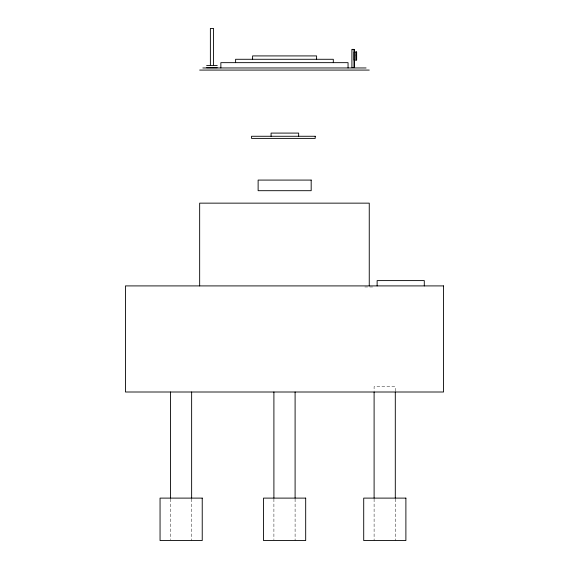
<?xml version="1.0" encoding="UTF-8"?>
<svg xmlns="http://www.w3.org/2000/svg" width="569" height="569" viewBox="0 0 569 569"><rect width="100%" height="100%" fill="white"/><g stroke="black" fill="none" stroke-linecap="round" stroke-linejoin="round"><path stroke-width="0.43" stroke-dasharray="2.85 2.13" d="M364.821 286.968L373.271 286.968M395.299 391.123L395.299 386.7L374.103 386.7L374.103 391.123M395.299 498.992L395.299 540.55M374.103 498.992L374.103 540.55M295.098 498.992L295.098 540.55M273.902 498.992L273.902 539.668M191.639 498.992L191.639 540.55M170.444 498.992L170.444 539.668"/><path stroke-width="0.85" d="M352.254 49.631L354.373 49.631L354.373 52.184M206.632 65.584L217.244 65.584M206.632 67.711L217.244 67.711M202.849 67.96L366.073 67.96M199.662 70.079L369.253 70.079M424.289 285.908L424.289 280.602L377.126 280.602L377.126 285.908M395.299 392.005L395.299 498.11M374.103 392.005L374.103 498.11M369.253 285.908L369.253 203.147L199.662 203.147L199.662 285.908M356.166 52.021L356.166 60.065M354.373 59.837L354.373 67.483L351.905 67.483L351.905 49.382L354.025 49.382L354.025 67.483M348.05 67.96L348.05 62.654L220.864 62.654L220.864 67.96M333.306 62.654L333.306 59.283L235.609 59.283L235.609 62.654M316.606 59.283L316.606 55.918L252.6 55.918L252.6 59.283M298.661 136.268L298.661 133.089L271.079 133.089L271.079 136.268M295.098 392.005L295.098 498.11M273.902 392.005L273.902 498.11M213.56 65.584L213.56 28.45L210.374 28.45L210.374 65.584M191.639 392.005L191.639 498.11M170.444 392.005L170.444 498.11M356.45 55.442L356.535 59.098L356.543 52.782L356.45 55.442M356.187 55.086L356.265 59.005L356.258 52.647L356.187 55.086M356.649 52.021L354.046 52.021L354.046 60.065L356.649 60.065L356.649 52.021M315.212 136.268L251.548 136.268L251.548 138.395L315.212 138.395L315.212 136.268M311.179 180.081L258.127 180.081L258.127 190.693L311.179 190.693L311.179 180.081M443.55 285.908L125.45 285.908L125.45 392.005L443.55 392.005L443.55 285.908M202.23 498.11L160.053 498.11L160.053 540.55L202.23 540.55L202.23 498.11M305.688 498.11L263.511 498.11L263.511 540.55L305.688 540.55L305.688 498.11M405.889 498.11L363.712 498.11L363.712 540.55L405.889 540.55L405.889 498.11"/></g></svg>
